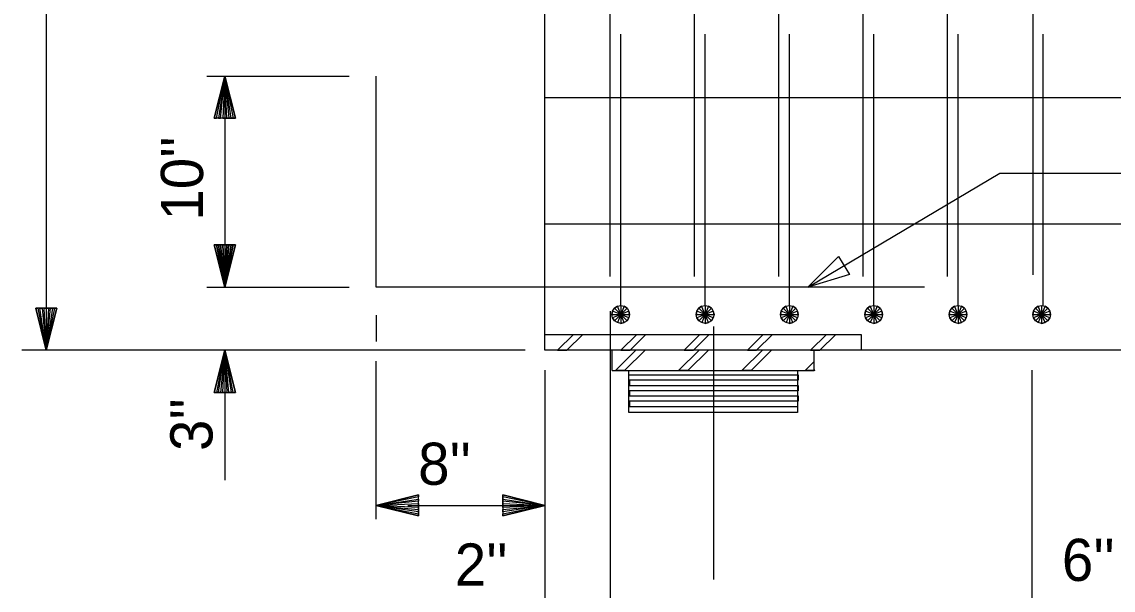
# Model space of a CAD drawing. Extents: x -25.6 to 34.8, y -0.7 to 26.3.
# Drawn here: x -25.372 to -22.137, y 1.365 to 3.05 of the extents above; entities that cross this region are included whole.
import ezdxf

# ---------------------------------------------------------------- set-up
doc = ezdxf.new("R2010")
doc.units = 0
for name, color, linetype in [('Dimension Lines', 7, 'Continuous'), ('Miscellaneous Lines', 7, 'Continuous'), ('Rebar Lines', 7, 'Continuous'), ('Structural Steel Lines', 7, 'Continuous'), ('Sup Concrete Girder Lines', 7, 'Continuous'), ('Text', 7, 'Continuous'), ('User Information Notes', 7, 'Continuous')]:
    doc.layers.add(name, color=color, linetype=linetype)

msp = doc.modelspace()

# ---------------------------------------------------------------- linework, layer by layer
at = {"layer": 'Dimension Lines'}
for p, q in [((-25.2993, 4.3259), (-25.2993, 2.0759)), ((-24.8236, 2.8891), (-24.401, 2.8891)), ((-24.7701, 2.8891), (-24.7701, 2.2634)), ((-24.7701, 2.591), (-24.7701, 2.2634)), ((-24.8236, 2.2634), (-24.401, 2.2634)), ((-24.321, 2.1801), (-24.321, 2.1015)), ((-23.6275, 2.1915), (-23.6275, 1.2588)), ((-23.3209, 2.1466), (-23.3209, 1.3961)), ((-23.9129, 2.0759), (-25.3717, 2.0759)), ((-24.7701, 2.0759), (-24.7701, 1.6906)), ((-23.8801, 2.0759), (-24.6435, 2.0759)), ((-24.321, 1.575), (-24.321, 2.0432)), ((-23.821, 2.0168), (-23.821, 0.9498)), ((-22.3777, 2.0168), (-22.3777, 1.7056)), ((-22.3777, 1.7056), (-22.3777, 1.2588)), ((-24.2272, 1.6159), (-23.8209, 1.6159))]:
    msp.add_line(p, q, dxfattribs=at)
for points in [[(-24.7701, 2.7641), (-24.7638, 2.7641), (-24.7701, 2.8891), (-24.7576, 2.7641), (-24.7513, 2.7641), (-24.7701, 2.8891), (-24.7451, 2.7641), (-24.7388, 2.7641), (-24.7701, 2.8891), (-24.8013, 2.7641), (-24.7951, 2.7641), (-24.7701, 2.8891), (-24.7888, 2.7641), (-24.7826, 2.7641), (-24.7701, 2.8891), (-24.7763, 2.7641), (-24.7388, 2.7641), (-24.8013, 2.7641), (-24.7701, 2.8891), (-24.7388, 2.7641)], [(-23.042, 2.2634), (-22.4727, 2.6012), (-21.5238, 2.6012)], [(-24.7701, 2.3884), (-24.7638, 2.3884), (-24.7701, 2.2634), (-24.7576, 2.3884), (-24.7513, 2.3884), (-24.7701, 2.2634), (-24.7451, 2.3884), (-24.7388, 2.3884), (-24.7701, 2.2634), (-24.8013, 2.3884), (-24.7951, 2.3884), (-24.7701, 2.2634), (-24.7888, 2.3884), (-24.7826, 2.3884), (-24.7701, 2.2634), (-24.7763, 2.3884), (-24.7388, 2.3884), (-24.8013, 2.3884), (-24.7701, 2.2634), (-24.7388, 2.3884)], [(-24.7701, 2.3884), (-24.7763, 2.3884), (-24.7701, 2.2634), (-24.7826, 2.3884), (-24.7888, 2.3884), (-24.7701, 2.2634), (-24.7951, 2.3884), (-24.8013, 2.3884), (-24.7701, 2.2634), (-24.7388, 2.3884), (-24.7451, 2.3884), (-24.7701, 2.2634), (-24.7513, 2.3884), (-24.7576, 2.3884), (-24.7701, 2.2634), (-24.7638, 2.3884), (-24.8013, 2.3884), (-24.7388, 2.3884), (-24.7701, 2.2634), (-24.8013, 2.3884)], [(-25.2993, 2.2009), (-25.2931, 2.2009), (-25.2993, 2.0759), (-25.2868, 2.2009), (-25.2806, 2.2009), (-25.2993, 2.0759), (-25.2743, 2.2009), (-25.2681, 2.2009), (-25.2993, 2.0759), (-25.3306, 2.2009), (-25.3243, 2.2009), (-25.2993, 2.0759), (-25.3181, 2.2009), (-25.3118, 2.2009), (-25.2993, 2.0759), (-25.3056, 2.2009), (-25.2681, 2.2009), (-25.3306, 2.2009), (-25.2993, 2.0759), (-25.2681, 2.2009)], [(-24.7701, 1.9509), (-24.7763, 1.9509), (-24.7701, 2.0759), (-24.7826, 1.9509), (-24.7888, 1.9509), (-24.7701, 2.0759), (-24.7951, 1.9509), (-24.8013, 1.9509), (-24.7701, 2.0759), (-24.7388, 1.9509), (-24.7451, 1.9509), (-24.7701, 2.0759), (-24.7513, 1.9509), (-24.7576, 1.9509), (-24.7701, 2.0759), (-24.7638, 1.9509), (-24.8013, 1.9509), (-24.7388, 1.9509), (-24.7701, 2.0759), (-24.8013, 1.9509)], [(-24.196, 1.6159), (-24.196, 1.6096), (-24.321, 1.6159), (-24.196, 1.6034), (-24.196, 1.5971), (-24.321, 1.6159), (-24.196, 1.5909), (-24.196, 1.5846), (-24.321, 1.6159), (-24.196, 1.6471), (-24.196, 1.6409), (-24.321, 1.6159), (-24.196, 1.6346), (-24.196, 1.6284), (-24.321, 1.6159), (-24.196, 1.6221), (-24.196, 1.5846), (-24.196, 1.6471), (-24.321, 1.6159), (-24.196, 1.5846)], [(-23.9459, 1.6159), (-23.9459, 1.6221), (-23.8209, 1.6159), (-23.9459, 1.6284), (-23.9459, 1.6346), (-23.8209, 1.6159), (-23.9459, 1.6409), (-23.9459, 1.6471), (-23.8209, 1.6159), (-23.9459, 1.5846), (-23.9459, 1.5909), (-23.8209, 1.6159), (-23.9459, 1.5971), (-23.9459, 1.6034), (-23.8209, 1.6159), (-23.9459, 1.6096), (-23.9459, 1.6471), (-23.9459, 1.5846), (-23.8209, 1.6159), (-23.9459, 1.6471)]]:
    msp.add_lwpolyline(points, dxfattribs=at)
msp.add_lwpolyline([(-23.042, 2.2634), (-22.9505, 2.3541), (-22.9186, 2.3004)], close=True, dxfattribs=at)
at = {"layer": 'Miscellaneous Lines'}
for points in [[(-23.3219, 2.0162), (-23.072, 2.0162), (-23.072, 1.8912), (-23.3219, 1.8912), (-23.5719, 1.8912), (-23.5719, 2.0162), (-23.3219, 2.0162)], [(-23.5707, 2.0029), (-23.0707, 2.0029), (-23.0707, 1.9873), (-23.5707, 1.9873), (-23.5707, 1.9717), (-23.0707, 1.9717), (-23.0707, 1.9561), (-23.5707, 1.9561), (-23.5707, 1.9405), (-23.0707, 1.9405), (-23.0707, 1.9248), (-23.5707, 1.9248), (-23.5707, 1.9093), (-23.0707, 1.9093)]]:
    msp.add_lwpolyline(points, dxfattribs=at)
at = {"layer": 'Rebar Lines'}
for p, q in [((-23.6276, 3.0313), (-23.6276, 4.7322)), ((-22.6276, 2.2947), (-22.6276, 4.7322)), ((-22.3752, 4.6937), (-22.3752, 2.2993)), ((-23.3776, 2.2947), (-23.3776, 3.6427)), ((-22.8776, 2.2947), (-22.8776, 3.6427)), ((-23.1276, 2.2947), (-23.1276, 3.3631)), ((-23.6276, 2.2947), (-23.6276, 3.0313)), ((-23.5963, 2.2086), (-23.5963, 3.0134)), ((-23.3463, 2.2086), (-23.3463, 3.0134)), ((-23.0964, 2.2086), (-23.0964, 3.0134)), ((-22.8464, 2.2086), (-22.8464, 3.0134)), ((-22.5964, 2.2086), (-22.5964, 3.0134)), ((-22.3446, 2.2086), (-22.3446, 3.0134))]:
    msp.add_line(p, q, dxfattribs=at)
for points in [[(-22.696, 2.2634), (-24.321, 2.2634), (-24.321, 2.8891)], [(-23.5963, 2.2086), (-23.5862, 2.2067), (-23.5776, 2.2009), (-23.5719, 2.1923), (-23.5699, 2.1822), (-23.5719, 2.1721), (-23.5776, 2.1635), (-23.5862, 2.1579), (-23.5963, 2.1558), (-23.6064, 2.1579), (-23.615, 2.1635), (-23.6207, 2.1721), (-23.6228, 2.1822), (-23.6207, 2.1923), (-23.615, 2.2009), (-23.6064, 2.2067), (-23.5963, 2.2086), (-23.5963, 2.1822), (-23.5963, 2.1558), (-23.5862, 2.1579), (-23.5963, 2.1822), (-23.5776, 2.1635), (-23.5719, 2.1721), (-23.5963, 2.1822), (-23.5699, 2.1822), (-23.5719, 2.1923), (-23.5963, 2.1822), (-23.5776, 2.2009), (-23.5862, 2.2067), (-23.5963, 2.1822), (-23.6064, 2.2067), (-23.615, 2.2009), (-23.5963, 2.1822), (-23.6207, 2.1923), (-23.6228, 2.1822), (-23.5963, 2.1822), (-23.6207, 2.1721), (-23.615, 2.1635), (-23.5963, 2.1822), (-23.6064, 2.1579)], [(-23.3463, 2.2086), (-23.3362, 2.2067), (-23.3276, 2.2009), (-23.3219, 2.1923), (-23.3199, 2.1822), (-23.3219, 2.1721), (-23.3276, 2.1635), (-23.3362, 2.1579), (-23.3463, 2.1558), (-23.3564, 2.1579), (-23.365, 2.1635), (-23.3708, 2.1721), (-23.3728, 2.1822), (-23.3708, 2.1923), (-23.365, 2.2009), (-23.3565, 2.2067), (-23.3463, 2.2086), (-23.3463, 2.1822), (-23.3463, 2.1558), (-23.3362, 2.1579), (-23.3463, 2.1822), (-23.3276, 2.1635), (-23.3219, 2.1721), (-23.3463, 2.1822), (-23.3199, 2.1822), (-23.3219, 2.1923), (-23.3463, 2.1822), (-23.3276, 2.2009), (-23.3362, 2.2067), (-23.3463, 2.1822), (-23.3565, 2.2067), (-23.365, 2.2009), (-23.3463, 2.1822), (-23.3708, 2.1923), (-23.3728, 2.1822), (-23.3463, 2.1822), (-23.3708, 2.1721), (-23.365, 2.1635), (-23.3463, 2.1822), (-23.3564, 2.1579)], [(-23.0964, 2.2086), (-23.0863, 2.2066), (-23.0777, 2.2009), (-23.072, 2.1923), (-23.07, 2.1822), (-23.072, 2.1721), (-23.0777, 2.1635), (-23.0862, 2.1579), (-23.0964, 2.1558), (-23.1064, 2.1579), (-23.115, 2.1635), (-23.1208, 2.1721), (-23.1228, 2.1822), (-23.1208, 2.1923), (-23.1151, 2.2009), (-23.1066, 2.2066), (-23.0964, 2.2086), (-23.0964, 2.1822), (-23.0964, 2.1558), (-23.0862, 2.1579), (-23.0964, 2.1822), (-23.0777, 2.1635), (-23.072, 2.1721), (-23.0964, 2.1822), (-23.07, 2.1822), (-23.072, 2.1923), (-23.0964, 2.1822), (-23.0777, 2.2009), (-23.0863, 2.2066), (-23.0964, 2.1822), (-23.1066, 2.2066), (-23.1151, 2.2009), (-23.0964, 2.1822), (-23.1208, 2.1923), (-23.1228, 2.1822), (-23.0964, 2.1822), (-23.1208, 2.1721), (-23.115, 2.1635), (-23.0964, 2.1822), (-23.1064, 2.1579)], [(-22.8464, 2.2086), (-22.8363, 2.2066), (-22.8278, 2.2009), (-22.822, 2.1923), (-22.82, 2.1822), (-22.822, 2.1721), (-22.8278, 2.1635), (-22.8363, 2.1579), (-22.8464, 2.1558), (-22.8565, 2.1579), (-22.8651, 2.1635), (-22.8708, 2.1721), (-22.8729, 2.1822), (-22.8708, 2.1923), (-22.8651, 2.2009), (-22.8566, 2.2066), (-22.8464, 2.2086), (-22.8464, 2.1822), (-22.8464, 2.1558), (-22.8363, 2.1579), (-22.8464, 2.1822), (-22.8278, 2.1635), (-22.822, 2.1721), (-22.8464, 2.1822), (-22.82, 2.1822), (-22.822, 2.1923), (-22.8464, 2.1822), (-22.8278, 2.2009), (-22.8363, 2.2066), (-22.8464, 2.1822), (-22.8566, 2.2066), (-22.8651, 2.2009), (-22.8464, 2.1822), (-22.8708, 2.1923), (-22.8729, 2.1822), (-22.8464, 2.1822), (-22.8708, 2.1721), (-22.8651, 2.1635), (-22.8464, 2.1822), (-22.8565, 2.1579)], [(-22.5964, 2.2086), (-22.5863, 2.2067), (-22.5778, 2.2009), (-22.572, 2.1923), (-22.57, 2.1822), (-22.572, 2.1721), (-22.5778, 2.1635), (-22.5863, 2.1579), (-22.5964, 2.1558), (-22.6065, 2.1579), (-22.6151, 2.1635), (-22.6208, 2.1721), (-22.6229, 2.1822), (-22.6208, 2.1923), (-22.6151, 2.2009), (-22.6066, 2.2067), (-22.5964, 2.2086), (-22.5964, 2.1822), (-22.5964, 2.1558), (-22.5863, 2.1579), (-22.5964, 2.1822), (-22.5778, 2.1635), (-22.572, 2.1721), (-22.5964, 2.1822), (-22.57, 2.1822), (-22.572, 2.1923), (-22.5964, 2.1822), (-22.5778, 2.2009), (-22.5863, 2.2067), (-22.5964, 2.1822), (-22.6066, 2.2067), (-22.6151, 2.2009), (-22.5964, 2.1822), (-22.6208, 2.1923), (-22.6229, 2.1822), (-22.5964, 2.1822), (-22.6208, 2.1721), (-22.6151, 2.1635), (-22.5964, 2.1822), (-22.6065, 2.1579)], [(-22.3486, 2.2086), (-22.3385, 2.2067), (-22.3299, 2.2009), (-22.3242, 2.1923), (-22.3222, 2.1822), (-22.3242, 2.1721), (-22.3299, 2.1635), (-22.3385, 2.1579), (-22.3486, 2.1558), (-22.3587, 2.1579), (-22.3673, 2.1635), (-22.373, 2.1721), (-22.375, 2.1822), (-22.373, 2.1923), (-22.3673, 2.2009), (-22.3587, 2.2067), (-22.3486, 2.2086), (-22.3486, 2.1822), (-22.3486, 2.1558), (-22.3385, 2.1579), (-22.3486, 2.1822), (-22.3299, 2.1635), (-22.3242, 2.1721), (-22.3486, 2.1822), (-22.3222, 2.1822), (-22.3242, 2.1923), (-22.3486, 2.1822), (-22.3299, 2.2009), (-22.3385, 2.2067), (-22.3486, 2.1822), (-22.3587, 2.2067), (-22.3673, 2.2009), (-22.3486, 2.1822), (-22.373, 2.1923), (-22.375, 2.1822), (-22.3486, 2.1822), (-22.373, 2.1721), (-22.3673, 2.1635), (-22.3486, 2.1822), (-22.3587, 2.1579)]]:
    msp.add_lwpolyline(points, dxfattribs=at)
at = {"layer": 'Structural Steel Lines'}
for p, q in [((-23.6214, 2.0162), (-23.6214, 2.0754)), ((-23.0225, 2.0162), (-23.0225, 2.0754))]:
    msp.add_line(p, q, dxfattribs=at)
for points in [[(-23.821, 2.1228), (-22.8835, 2.1228), (-22.8835, 2.0759)], [(-23.7366, 2.1228), (-23.7835, 2.0759), (-23.7561, 2.0759), (-23.7092, 2.1228), (-23.5491, 2.1228), (-23.596, 2.0759), (-23.5686, 2.0759), (-23.5217, 2.1228), (-23.3616, 2.1228), (-23.4085, 2.0759), (-23.3811, 2.0759), (-23.3342, 2.1228), (-23.1741, 2.1228), (-23.221, 2.0759), (-23.1936, 2.0759), (-23.1467, 2.1228), (-22.9866, 2.1228), (-23.0335, 2.0759), (-23.0061, 2.0759), (-22.9592, 2.1228), (-22.8835, 2.1228)], [(-23.5525, 2.0754), (-23.6112, 2.0167), (-23.5838, 2.0167), (-23.5251, 2.0754)], [(-23.365, 2.0754), (-23.4237, 2.0167), (-23.3963, 2.0167), (-23.3376, 2.0754)], [(-23.1775, 2.0754), (-23.2362, 2.0167), (-23.2088, 2.0167), (-23.1501, 2.0754)], [(-23.0225, 2.0429), (-23.0487, 2.0167), (-23.0213, 2.0167), (-23.0225, 2.0155)], [(-23.6214, 2.0162), (-23.0225, 2.0162)]]:
    msp.add_lwpolyline(points, dxfattribs=at)
at = {"layer": 'Sup Concrete Girder Lines'}
for p, q in [((-23.821, 2.8259), (-23.821, 3.7634)), ((-23.821, 2.4509), (-23.821, 2.8259)), ((-23.821, 2.8259), (-13.9121, 2.8259)), ((-23.821, 2.0759), (-23.821, 2.4509)), ((-23.821, 2.4509), (-13.9121, 2.4509)), ((-12.2124, 2.0759), (-23.821, 2.0759))]:
    msp.add_line(p, q, dxfattribs=at)
at = {"layer": 'User Information Notes'}
msp.add_line((-23.821, 2.0759), (-23.821, 2.0759), dxfattribs=at)

# ---------------------------------------------------------------- texts
at = {"layer": 'Text'}
for s, rotation, p in [("10''", 90, (-24.8345, 2.4606)), ("3''", 90, (-24.8066, 1.7773)), ("8''", 360, (-24.1969, 1.677))]:
    msp.add_text(s, height=0.125, rotation=rotation, dxfattribs=at).set_placement(p)
for s, p in [("2''", (-24.0883, 1.3782)), ("6''", (-22.2886, 1.392))]:
    msp.add_text(s, height=0.125, dxfattribs=at).set_placement(p)

doc.saveas('drawing.dxf')
